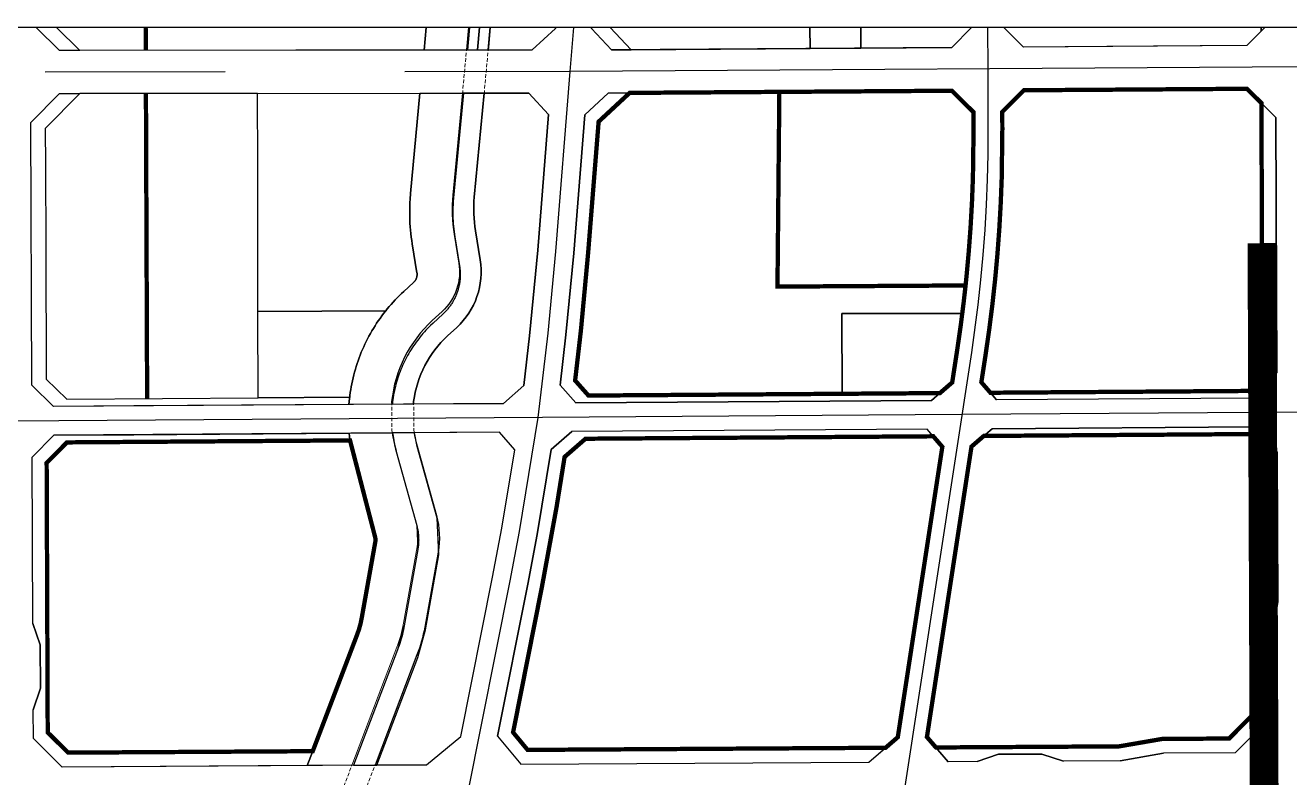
# Model space of a CAD drawing. Header units: inches. Extents: x 10610 to 28805, y 1423 to 10487.
# Drawn here: x 16483 to 17362, y 6895 to 7418 of the extents above; entities that cross this region are included whole.
import ezdxf

# ---------------------------------------------------------------- set-up
doc = ezdxf.new("R2010")
doc.units = ezdxf.units.IN
doc.header["$LTSCALE"] = 10
doc.header["$MEASUREMENT"] = 0
doc.linetypes.add('CENTER', pattern=[2, 1.25, -0.25, 0.25, -0.25])
doc.linetypes.add('DASHED', pattern=[0.75, 0.5, -0.25])
for name, color, linetype in [('110kV顺源线', 1, 'Continuous'), ('1河流-岸线', 4, 'Continuous'), ('1道路中线', 7, 'CENTER'), ('1道路红线', 7, 'Continuous'), ('80m线', 7, 'DASHED'), ('B-C2', 220, 'Continuous'), ('B-E1', 151, 'Continuous'), ('B-G12', 102, 'Continuous'), ('B-G22', 122, 'Continuous'), ('B-R21', 51, 'Continuous'), ('B-R22', 21, 'Continuous'), ('B-R24', 72, 'Continuous'), ('bo', 1, 'Continuous'), ('Error_Layer', 7, 'Continuous'), ('g规划电缆隧道', 1, 'Continuous')]:
    doc.layers.add(name, color=color, linetype=linetype)

msp = doc.modelspace()

# ---------------------------------------------------------------- linework, layer by layer
at = {"layer": '110kV顺源线', "color": 8}
msp.add_line((18880.82, 7416.82), (13834.82, 7416.82), dxfattribs=at)
at = {"layer": '1河流-岸线', "color": 8, "linetype": 'DASHED', "lineweight": 5, "ltscale": 0.5}
for p, q in [((16789.7, 7402.93), (16786.88, 7372.93)), ((16804.77, 7402.95), (16801.95, 7372.95)), ((16737.54, 7156.73), (16737.68, 7136.73)), ((16752.81, 7156.84), (16752.95, 7136.84)), ((16710.58, 6905.6), (16695.31, 6865.51)), ((16726.67, 6905.7), (16711.4, 6865.61))]:
    msp.add_line(p, q, dxfattribs=at)
at = {"layer": '1河流-岸线', "color": 8, "lineweight": 5}
for points in [[(16789.7, 7402.93), (16791, 7416.82)], [(16804.77, 7402.95), (16806.07, 7416.82)], [(16710.58, 6905.6), (16732.62, 6963.48)], [(16726.67, 6905.7), (16748.67, 6963.48)]]:
    msp.add_lwpolyline(points, dxfattribs=at)
for points in [[(16737.54, 7156.73, -0.182879), (16765.8, 7213.03), (16772.61, 7219.29, 0.252158), (16784.23, 7252.9), (16780.97, 7272.99, -0.063761), (16780.05, 7300.28), (16786.88, 7372.93)], [(16752.81, 7156.84, -0.176378), (16776.41, 7202.41), (16782.76, 7208.25, 0.252158), (16799.04, 7255.3), (16795.77, 7275.39, -0.063761), (16794.98, 7298.87), (16801.95, 7372.95)], [(16710.58, 6905.6), (16741.13, 6985.83, 0.046861), (16745.74, 7002.5), (16755.24, 7055.76, 0.111846), (16754.48, 7072.31), (16740.26, 7123.88, -0.036857), (16737.72, 7136.73, -0.036857)], [(16726.67, 6905.7), (16755.14, 6980.49, 0.046861), (16760.51, 6999.87), (16769.81, 7052.01, 0.111846), (16768.64, 7077.39), (16754.88, 7127.28, -0.032583), (16752.91, 7136.84, -0.032583)]]:
    msp.add_lwpolyline(points, format="xyb", dxfattribs=at)
at = {"layer": '1道路中线', "color": 8, "ltscale": 50}
msp.add_line((16861.57, 7386.19), (16864.02, 7416.82), dxfattribs=at)
at = {"layer": '1道路中线', "color": 8, "ltscale": 50, "flags": 128}
for points in [[(18371.72, 7396.44), (17371.75, 7389.42), (16861.57, 7386.19), (16471.75, 7385.72), (16292.14, 7385.51), (16285.16, 7385.56), (16278.18, 7385.74), (16271.2, 7386.03), (16264.23, 7386.45), (16257.27, 7386.99), (16250.32, 7387.65), (16243.38, 7388.43), (16236.46, 7389.34), (16229.56, 7390.36), (16222.67, 7391.5), (16215.8, 7392.77), (16208.96, 7394.15), (16202.14, 7395.65), (16195.35, 7397.28), (16188.59, 7399.02), (16181.86, 7400.87), (16175.17, 7402.85), (16168.51, 7404.94), (16158.71, 7408.25), (16134.39, 7416.82)], [(16839.3, 7145.61), (16846.2, 7204.31), (16851.56, 7261.05), (16861.57, 7386.19)], [(16790.58, 6884.25), (16819.84, 7032.09), (16826.33, 7066.4), (16839.36, 7145.61)]]:
    msp.add_lwpolyline(points, dxfattribs=at)
at = {"layer": '1道路中线', "color": 8, "ltscale": 50}
for points in [[(17151.59, 7416.82), (17151.7, 7387.96), (17151.85, 7345.92), (17151.76, 7328.47), (17151.37, 7311.02), (17150.67, 7293.58), (17149.67, 7276.15), (17148.37, 7258.75), (17146.76, 7241.37), (17144.84, 7224.02), (17140.31, 7190.73), (17093.61, 6886.06), (17094.72, 6387.23)], [(18372.67, 7156.38), (17372.7, 7149.36), (17133.71, 7147.68), (16842.32, 7145.63), (16472.71, 7143.04)]]:
    msp.add_lwpolyline(points, dxfattribs=at)
at = {"layer": '1道路红线', "color": 8}
for p, q in [((16506.69, 7400.77), (16490.56, 7416.82)), ((16506.69, 7400.77), (16490.56, 7416.82)), ((16851.43, 7416.13), (16835.23, 7401.16)), ((16851.48, 7416.82), (16851.43, 7416.13)), ((16876.5, 7416.08), (16876.56, 7416.82)), ((16876.5, 7416.08), (16876.56, 7416.82)), ((16890.31, 7401.23), (16876.5, 7416.08)), ((16890.31, 7401.23), (16876.5, 7416.08)), ((17140.52, 7416.82), (17126.64, 7402.8)), ((17140.52, 7416.82), (17126.64, 7402.8)), ((17176.64, 7403.13), (17162.81, 7416.82)), ((17331.69, 7404.16), (17344.22, 7416.82)), ((16835.23, 7401.16), (16506.69, 7400.77)), ((17126.64, 7402.8), (16890.31, 7401.23)), ((17126.64, 7402.8), (16890.31, 7401.23)), ((17331.69, 7404.16), (17176.64, 7403.13)), ((16506.81, 7370.77), (16832.83, 7371.15)), ((16832.83, 7371.15), (16846.63, 7356.22)), ((16871.71, 7356.16), (16887.9, 7371.21)), ((16887.9, 7371.21), (17126.75, 7372.8)), ((17126.75, 7372.8), (17141.81, 7357.9)), ((17161.81, 7358.03), (17176.75, 7373.13)), ((17331.81, 7374.16), (17176.75, 7373.13)), ((17331.81, 7374.16), (17351.88, 7354.29)), ((16486.89, 7350.74), (16506.81, 7370.77)), ((16486.89, 7350.74), (16506.81, 7370.77)), ((16846.63, 7356.22), (16839.09, 7261.96)), ((17141.81, 7357.9), (17141.85, 7345.88)), ((17161.81, 7358.03), (17161.85, 7345.96)), ((17352.59, 7176.72), (17351.88, 7354.28)), ((16487.61, 7168.14), (16486.89, 7350.74)), ((16487.61, 7168.14), (16486.89, 7350.74)), ((17130.43, 7192.25), (17127.01, 7169.97)), ((17150.2, 7189.22), (17147.27, 7170.12)), ((17127.01, 7169.97), (17112.62, 7157.53)), ((17147.27, 7170.12), (17157.87, 7157.85)), ((17335.16, 7159.09), (17352.59, 7176.72)), ((16502.67, 7153.25), (16487.61, 7168.14)), ((16502.67, 7153.25), (16487.61, 7168.14)), ((16829.31, 7167.92), (16815.18, 7155.44)), ((16865.43, 7155.8), (16854.53, 7168.1)), ((16815.18, 7155.44), (16502.67, 7153.25)), ((17112.62, 7157.53), (16865.43, 7155.8)), ((17335.16, 7159.09), (17157.87, 7157.85)), ((16812.38, 7135.42), (16502.75, 7133.25)), ((16823.05, 7123.15), (16812.38, 7135.42)), ((16848.36, 7123.32), (16862.67, 7135.78)), ((17109.55, 7137.51), (16862.67, 7135.78)), ((17120.15, 7125.24), (17109.55, 7137.51)), ((17154.8, 7137.83), (17140.41, 7125.38)), ((17335.24, 7139.09), (17154.8, 7137.83)), ((17335.24, 7139.09), (17352.81, 7121.72)), ((16502.75, 7133.25), (16487.81, 7118.14)), ((16502.75, 7133.25), (16487.81, 7118.14)), ((17120.15, 7125.24), (17089.2, 6923.32)), ((17140.41, 7125.38), (17109.45, 6923.44)), ((16488.27, 7002.44), (16487.81, 7118.14)), ((16488.27, 7002.44), (16487.81, 7118.14)), ((17353.22, 7017.61), (17352.81, 7121.72)), ((16785.67, 6923.82), (16807.59, 7034.57)), ((17353.22, 7017.61), (17348.34, 6988.17)), ((16488.27, 7002.44), (16493.33, 6987.46)), ((16493.33, 6987.46), (16493.45, 6957.46)), ((17348.54, 6937.58), (17348.34, 6988.17)), ((16493.45, 6957.46), (16488.51, 6942.44)), ((16488.59, 6922.45), (16488.51, 6942.44)), ((16488.59, 6922.45), (16488.51, 6942.44)), ((17323.64, 6912.43), (17348.54, 6937.58)), ((16761.79, 6904.08), (16785.67, 6923.82)), ((16811.18, 6923.97), (16827.3, 6904.47)), ((17069.05, 6905.91), (17089.2, 6923.32)), ((17109.45, 6923.44), (17124.3, 6906.24)), ((16488.59, 6922.45), (16508.67, 6902.56)), ((16488.59, 6922.45), (16508.67, 6902.56)), ((16827.3, 6904.47), (17069.05, 6905.91)), ((17144.3, 6906.36), (17124.3, 6906.24)), ((17144.3, 6906.36), (17159.24, 6911.45)), ((17159.24, 6911.45), (17189.27, 6911.63)), ((17189.27, 6911.63), (17204.3, 6906.72)), ((17243.81, 6906.96), (17204.3, 6906.72)), ((17243.81, 6906.96), (17273.81, 6912.14)), ((17323.64, 6912.43), (17273.81, 6912.14)), ((16761.79, 6904.08), (16508.67, 6902.56))]:
    msp.add_line(p, q, dxfattribs=at)
for points in [[(16854.53, 7168.1), (16858.63, 7202.99), (16864.01, 7259.96), (16871.71, 7356.16)], [(17141.85, 7345.88), (17141.41, 7312.62), (17140.75, 7295.36), (17139.78, 7278.11), (17138.51, 7260.88), (17136.94, 7243.67), (17135.07, 7226.49), (17132.9, 7209.35), (17130.43, 7192.25)], [(17150.2, 7189.22), (17152.71, 7206.66), (17154.93, 7224.15), (17156.84, 7241.68), (17158.44, 7259.23), (17159.74, 7276.81), (17160.72, 7294.41), (17161.41, 7312.03), (17161.85, 7345.96)], [(16839.09, 7261.96), (16833.42, 7202.37), (16829.31, 7167.92)], [(16807.59, 7034.57), (16814.03, 7068.65), (16823.05, 7123.15)], [(16811.18, 6923.97), (16832.12, 7029.71), (16838.64, 7064.23), (16848.36, 7123.32)]]:
    msp.add_lwpolyline(points, dxfattribs=at)
at = {"layer": '80m线', "color": 8, "ltscale": 150, "const_width": 3, "flags": 128}
for points in [[(16566.69, 7400.84), (16566.63, 7416.82)], [(16567.65, 7158.7), (16566.81, 7370.84)]]:
    msp.add_lwpolyline(points, dxfattribs=at)
at = {"layer": 'B-C2', "color": 8}
msp.add_lwpolyline([(17341.64, 7416.82), (17341.65, 7414.22), (17331.69, 7404.16), (17234.43, 7403.51), (17176.64, 7403.13), (17162.81, 7416.82)], dxfattribs=at)
at = {"layer": 'B-E1', "color": 8}
for points in [[(16791, 7416.82), (16789.54, 7401.27), (16797.08, 7401.28), (16798.54, 7416.82)], [(16798.54, 7416.82), (16797.08, 7401.28), (16804.61, 7401.29), (16806.07, 7416.82)]]:
    msp.add_lwpolyline(points, dxfattribs=at)
for points in [[(16801.77, 7371.12), (16786.71, 7371.1), (16780.05, 7300.28, 0.063761), (16780.97, 7272.99), (16784.23, 7252.9, -0.252158), (16772.61, 7219.29), (16765.8, 7213.03, 0.182879), (16737.54, 7156.73), (16737.55, 7154.9), (16752.82, 7155), (16752.81, 7156.84, -0.176378), (16776.41, 7202.41), (16782.76, 7208.25, 0.252158), (16799.04, 7255.3), (16795.77, 7275.39, -0.063761), (16794.98, 7298.87)], [(16738.2, 7134.9, 0.036857), (16740.74, 7122.05), (16754.96, 7070.48), (16755.73, 7053.93), (16746.23, 7000.67), (16741.61, 6984), (16711.06, 6903.77), (16719.11, 6903.82), (16727.15, 6903.87), (16755.63, 6978.66), (16760.99, 6998.04), (16770.29, 7050.18), (16769.12, 7075.56), (16755.37, 7125.45), (16753.39, 7135.01), (16745.75, 7134.95)]]:
    msp.add_lwpolyline(points, format="xyb", close=True, dxfattribs=at)
at = {"layer": 'B-G12', "color": 8}
for points in [[(16504.73, 7416.82), (16520.85, 7400.78), (16506.69, 7400.77), (16490.56, 7416.82)], [(16791.66, 7416.82), (16790.18, 7401.1), (16760.04, 7401.07), (16761.52, 7416.82)], [(16806.07, 7416.82), (16804.77, 7402.95), (16804.59, 7401.12), (16835.23, 7401.16), (16851.43, 7416.13), (16851.48, 7416.82)], [(16876.56, 7416.82), (16876.5, 7416.08), (16890.31, 7401.23), (16903.87, 7401.32), (16889.47, 7416.82)]]:
    msp.add_lwpolyline(points, dxfattribs=at)
for points in [[(16787.36, 7371.1), (16780.53, 7298.45), (16780.29, 7295.47), (16780.19, 7293.6), (16780.11, 7291.72), (16780.07, 7289.85), (16780.06, 7287.97), (16780.08, 7286.09), (16780.14, 7284.22), (16780.23, 7282.34), (16780.35, 7280.47), (16780.51, 7278.6), (16780.69, 7276.74), (16780.91, 7274.87), (16781.16, 7273.01), (16781.45, 7271.16), (16784.71, 7251.07), (16784.87, 7250.03), (16784.95, 7249.38), (16785.02, 7248.73), (16785.08, 7248.07), (16785.12, 7247.42), (16785.16, 7246.77), (16785.18, 7246.11), (16785.19, 7245.46), (16785.2, 7244.81), (16785.19, 7244.15), (16785.16, 7243.5), (16785.13, 7242.84), (16785.09, 7242.19), (16785.03, 7241.54), (16784.96, 7240.89), (16784.89, 7240.24), (16784.8, 7239.59), (16784.7, 7238.94), (16784.58, 7238.3), (16784.46, 7237.66), (16784.32, 7237.01), (16784.18, 7236.38), (16784.02, 7235.74), (16783.85, 7235.11), (16783.67, 7234.48), (16783.48, 7233.85), (16783.28, 7233.23), (16783.07, 7232.61), (16782.85, 7232), (16782.62, 7231.38), (16782.37, 7230.78), (16782.12, 7230.17), (16781.85, 7229.58), (16781.58, 7228.98), (16781.29, 7228.39), (16780.99, 7227.81), (16780.69, 7227.23), (16780.37, 7226.66), (16780.05, 7226.09), (16779.71, 7225.53), (16779.36, 7224.97), (16779.01, 7224.42), (16778.64, 7223.88), (16778.27, 7223.34), (16777.89, 7222.81), (16777.49, 7222.29), (16777.09, 7221.77), (16776.68, 7221.26), (16776.26, 7220.76), (16775.83, 7220.27), (16775.4, 7219.78), (16774.95, 7219.3), (16774.5, 7218.83), (16774.03, 7218.36), (16773.56, 7217.91), (16773.09, 7217.46), (16766.28, 7211.2), (16764.64, 7209.65), (16763.53, 7208.56), (16762.45, 7207.45), (16761.38, 7206.32), (16760.33, 7205.18), (16759.3, 7204.01), (16758.3, 7202.83), (16757.31, 7201.63), (16756.34, 7200.41), (16755.4, 7199.18), (16754.48, 7197.93), (16753.58, 7196.66), (16752.7, 7195.38), (16751.84, 7194.09), (16751.01, 7192.78), (16750.2, 7191.45), (16749.41, 7190.11), (16748.65, 7188.76), (16747.91, 7187.39), (16747.19, 7186.01), (16746.5, 7184.62), (16745.84, 7183.22), (16745.19, 7181.81), (16744.57, 7180.38), (16743.98, 7178.95), (16743.41, 7177.5), (16742.87, 7176.04), (16742.36, 7174.58), (16741.86, 7173.11), (16741.4, 7171.62), (16740.96, 7170.13), (16740.55, 7168.64), (16740.16, 7167.13), (16739.8, 7165.62), (16739.46, 7164.1), (16739.16, 7162.58), (16738.88, 7161.05), (16738.62, 7159.52), (16738.39, 7157.98), (16738.19, 7156.44), (16738.02, 7154.9), (16707.88, 7154.69), (16708.06, 7156.76), (16708.27, 7158.83), (16708.37, 7159.69), (16708.51, 7160.89), (16708.8, 7162.94), (16709.12, 7165), (16709.47, 7167.04), (16709.86, 7169.08), (16710.29, 7171.12), (16710.75, 7173.14), (16711.24, 7175.16), (16711.78, 7177.17), (16712.34, 7179.16), (16712.94, 7181.15), (16713.58, 7183.13), (16714.25, 7185.09), (16714.95, 7187.05), (16715.69, 7188.99), (16716.47, 7190.92), (16717.27, 7192.83), (16718.11, 7194.73), (16718.98, 7196.62), (16719.89, 7198.49), (16720.82, 7200.34), (16721.79, 7202.18), (16722.8, 7204), (16723.83, 7205.8), (16724.89, 7207.58), (16725.99, 7209.35), (16727.11, 7211.09), (16728.27, 7212.82), (16729.46, 7214.52), (16730.67, 7216.2), (16731.92, 7217.87), (16733.19, 7219.51), (16733.48, 7219.87), (16734.49, 7221.13), (16735.82, 7222.72), (16737.18, 7224.29), (16738.57, 7225.84), (16739.98, 7227.36), (16741.42, 7228.86), (16742.88, 7230.33), (16744.37, 7231.78), (16745.97, 7233.28), (16752.78, 7239.54), (16752.96, 7239.72), (16753.15, 7239.91), (16753.32, 7240.1), (16753.49, 7240.3), (16753.66, 7240.5), (16753.81, 7240.72), (16753.96, 7240.93), (16754.1, 7241.15), (16754.23, 7241.38), (16754.36, 7241.61), (16754.47, 7241.84), (16754.58, 7242.08), (16754.68, 7242.32), (16754.77, 7242.57), (16754.85, 7242.82), (16754.93, 7243.07), (16754.99, 7243.32), (16755.05, 7243.58), (16755.1, 7243.84), (16755.13, 7244.09), (16755.16, 7244.35), (16755.18, 7244.62), (16755.19, 7244.88), (16755.2, 7245.14), (16755.19, 7245.4), (16755.17, 7245.66), (16755.15, 7245.92), (16755.1, 7246.26), (16751.84, 7266.35), (16751.47, 7268.72), (16751.15, 7271.1), (16750.87, 7273.48), (16750.63, 7275.87), (16750.43, 7278.26), (16750.28, 7280.66), (16750.16, 7283.05), (16750.09, 7285.45), (16750.06, 7287.85), (16750.07, 7290.25), (16750.13, 7292.65), (16750.22, 7295.05), (16750.36, 7297.45), (16750.66, 7301.26), (16757.22, 7371.06)], [(16881.37, 7351.48), (16902.7, 7371.31), (16887.9, 7371.21), (16871.71, 7356.16), (16864.01, 7259.96), (16858.63, 7202.99), (16854.53, 7168.1), (16865.43, 7155.8), (17112.62, 7157.53), (17118.45, 7162.57), (16874.3, 7160.86), (16864.99, 7171.38), (16868.58, 7201.93), (16873.97, 7259.09)], [(16520.93, 7370.78), (16496.91, 7346.63), (16497.01, 7320.84), (16497.23, 7264.18), (16497.6, 7172.33), (16511.77, 7158.31), (16644.68, 7159.25), (16708.37, 7159.69), (16708.27, 7158.83), (16708.06, 7156.76), (16707.88, 7154.69), (16558.3, 7153.64), (16502.67, 7153.25), (16487.61, 7168.14), (16486.89, 7350.74), (16506.81, 7370.77)], [(17342.63, 7166.65), (17335.16, 7159.09), (17157.87, 7157.85), (17153.58, 7162.82), (17333.06, 7164.08), (17342.6, 7173.73)], [(16708.05, 7134.69), (16708.29, 7132.41), (16708.54, 7130.35), (16708.63, 7129.69), (16511.94, 7128.31), (16497.83, 7114.05), (16498.57, 6926.63), (16512.76, 6912.59), (16682.71, 6913.6), (16678.89, 6903.58), (16508.67, 6902.56), (16488.59, 6922.45), (16488.51, 6942.44), (16493.45, 6957.46), (16493.33, 6987.46), (16488.27, 7002.44), (16487.81, 7118.14), (16502.75, 7133.25), (16558.3, 7133.64)], [(16738.2, 7134.9), (16738.5, 7132.68), (16738.74, 7131.15), (16739.01, 7129.62), (16739.3, 7128.09), (16739.62, 7126.57), (16739.97, 7125.06), (16740.34, 7123.55), (16740.74, 7122.05), (16754.96, 7070.48), (16755.21, 7069.52), (16755.36, 7068.88), (16755.51, 7068.24), (16755.63, 7067.6), (16755.75, 7066.96), (16755.86, 7066.31), (16755.95, 7065.66), (16756.04, 7065.01), (16756.11, 7064.36), (16756.17, 7063.71), (16756.22, 7063.06), (16756.26, 7062.4), (16756.29, 7061.75), (16756.3, 7061.1), (16756.31, 7060.44), (16756.3, 7059.79), (16756.28, 7059.13), (16756.25, 7058.48), (16756.21, 7057.83), (16756.16, 7057.17), (16756.1, 7056.52), (16756.02, 7055.87), (16755.93, 7055.22), (16755.84, 7054.58), (16755.73, 7053.93), (16746.23, 7000.67), (16745.69, 6997.93), (16745.35, 6996.35), (16744.98, 6994.78), (16744.58, 6993.21), (16744.15, 6991.66), (16743.7, 6990.11), (16743.21, 6988.57), (16742.71, 6987.03), (16742.17, 6985.51), (16741.61, 6984), (16711.06, 6903.77), (16678.89, 6903.58), (16682.71, 6913.6), (16713.57, 6994.67), (16713.95, 6995.7), (16714.31, 6996.72), (16714.66, 6997.76), (16714.98, 6998.8), (16715.29, 6999.85), (16715.58, 7000.9), (16715.85, 7001.96), (16716.1, 7003.02), (16716.33, 7004.08), (16716.69, 7005.94), (16726.19, 7059.2), (16726.23, 7059.46), (16726.27, 7059.72), (16726.29, 7059.98), (16726.3, 7060.24), (16726.31, 7060.5), (16726.31, 7060.76), (16726.29, 7061.02), (16726.27, 7061.29), (16726.24, 7061.55), (16726.2, 7061.8), (16726.15, 7062.06), (16726.04, 7062.51), (16711.82, 7114.07), (16711.29, 7116.08), (16710.79, 7118.1), (16710.32, 7120.12), (16709.9, 7122.15), (16709.5, 7124.19), (16709.14, 7126.24), (16708.82, 7128.29), (16708.63, 7129.69), (16708.54, 7130.35), (16708.29, 7132.41), (16708.05, 7134.69)], [(16838.64, 7064.23), (16832.12, 7029.71), (16811.18, 6923.97), (16827.3, 6904.47), (17069.05, 6905.91), (17080.71, 6915.98), (16831.99, 6914.5), (16821.92, 6926.68), (16841.93, 7027.81), (16848.48, 7062.49), (16857.64, 7118.14), (16872.23, 7130.84), (17113.85, 7132.54), (17109.55, 7137.51), (16862.67, 7135.78), (16848.36, 7123.32)], [(17335.24, 7139.09), (17342.77, 7131.65), (17342.8, 7124.59), (17333.2, 7134.08), (17148.97, 7132.79), (17154.8, 7137.83)], [(17338.58, 6927.52), (17323.64, 6912.43), (17273.81, 6912.14), (17243.81, 6906.96), (17204.3, 6906.72), (17189.27, 6911.63), (17159.24, 6911.45), (17144.3, 6906.36), (17124.3, 6906.24), (17115.71, 6916.19), (17242.92, 6916.95), (17272.92, 6922.13), (17319.44, 6922.41), (17338.52, 6941.68)]]:
    msp.add_lwpolyline(points, close=True, dxfattribs=at)
for points in [[(16846.63, 7356.22), (16832.83, 7371.15), (16801.77, 7371.12), (16794.98, 7298.87, 0.063761), (16795.77, 7275.39), (16799.04, 7255.3, -0.252158), (16782.76, 7208.25), (16776.41, 7202.41, 0.176378), (16752.81, 7156.84), (16752.82, 7155), (16815.18, 7155.44), (16829.31, 7167.92), (16833.42, 7202.37), (16839.09, 7261.96)], [(16823.05, 7123.15), (16812.38, 7135.42), (16753.18, 7135.01, 0.026405), (16754.88, 7127.28), (16768.64, 7077.39, -0.111846), (16769.81, 7052.01), (16760.51, 6999.87, -0.046861), (16755.14, 6980.49), (16726.67, 6905.7), (16725.97, 6903.86), (16761.79, 6904.08), (16785.67, 6923.82), (16807.59, 7034.57), (16814.03, 7068.65)]]:
    msp.add_lwpolyline(points, format="xyb", close=True, dxfattribs=at)
at = {"layer": 'B-G22', "color": 8}
msp.add_lwpolyline([(17344.22, 7416.82), (17341.65, 7414.22), (17341.64, 7416.82)], dxfattribs=at)
for points in [[(17341.85, 7364.22), (17351.88, 7354.29), (17352.59, 7176.72), (17342.63, 7166.65), (17342.6, 7173.73)], [(17342.8, 7124.59), (17342.77, 7131.65), (17352.81, 7121.72), (17353.22, 7017.61), (17348.34, 6988.17), (17348.54, 6937.58), (17338.58, 6927.52), (17338.52, 6941.68), (17338.33, 6988.98), (17343.22, 7018.42)]]:
    msp.add_lwpolyline(points, close=True, dxfattribs=at)
at = {"layer": 'B-R21', "color": 8}
msp.add_lwpolyline([(16761.52, 7416.82), (16760.04, 7401.07), (16520.85, 7400.78), (16504.73, 7416.82)], dxfattribs=at)
for points in [[(16644.49, 7320.93), (16644.43, 7370.93), (16520.93, 7370.78), (16496.91, 7346.63), (16497.01, 7320.84), (16497.23, 7264.18), (16497.6, 7172.33), (16511.77, 7158.31), (16644.68, 7159.25), (16644.61, 7219.25)], [(17050.6, 7162.1), (17050.21, 7217.9), (17133.98, 7217.92), (17133.98, 7217.92), (17135.07, 7226.49), (17136.94, 7243.67), (17138.51, 7260.88), (17139.78, 7278.11), (17140.75, 7295.36), (17141.41, 7312.62), (17141.85, 7345.88), (17141.81, 7357.9), (17126.75, 7372.8), (16902.7, 7371.31), (16881.37, 7351.48), (16873.97, 7259.09), (16868.58, 7201.93), (16864.99, 7171.38), (16874.3, 7160.86)], [(17331.81, 7374.16), (17341.85, 7364.22), (17342.6, 7173.73), (17333.06, 7164.08), (17153.58, 7162.82), (17147.27, 7170.12), (17150.2, 7189.22), (17152.71, 7206.66), (17154.93, 7224.15), (17156.84, 7241.68), (17158.44, 7259.23), (17159.74, 7276.81), (17160.72, 7294.41), (17161.41, 7312.03), (17161.85, 7345.96), (17161.81, 7358.03), (17176.75, 7373.13)], [(17148.97, 7132.79), (17333.2, 7134.08), (17342.8, 7124.59), (17343.22, 7018.42), (17338.33, 6988.98), (17338.52, 6941.68), (17319.44, 6922.41), (17272.92, 6922.13), (17242.92, 6916.95), (17115.71, 6916.19), (17109.45, 6923.44), (17140.41, 7125.38)], [(16682.71, 6913.6), (16512.76, 6912.59), (16498.57, 6926.63), (16497.83, 7114.05), (16511.94, 7128.31), (16708.63, 7129.69), (16708.82, 7128.29), (16709.14, 7126.24), (16709.5, 7124.19), (16709.9, 7122.15), (16710.32, 7120.12), (16710.79, 7118.1), (16711.29, 7116.08), (16711.82, 7114.07), (16726.04, 7062.51), (16726.15, 7062.06), (16726.2, 7061.8), (16726.24, 7061.55), (16726.27, 7061.29), (16726.29, 7061.02), (16726.31, 7060.76), (16726.31, 7060.5), (16726.3, 7060.24), (16726.29, 7059.98), (16726.27, 7059.72), (16726.23, 7059.46), (16726.19, 7059.2), (16716.69, 7005.94), (16716.33, 7004.08), (16716.1, 7003.02), (16715.85, 7001.96), (16715.58, 7000.9), (16715.29, 6999.85), (16714.98, 6998.8), (16714.66, 6997.76), (16714.31, 6996.72), (16713.95, 6995.7), (16713.57, 6994.67)], [(16872.23, 7130.84), (16857.64, 7118.14), (16848.48, 7062.49), (16841.93, 7027.81), (16821.92, 6926.68), (16831.99, 6914.5), (17080.71, 6915.98), (17089.2, 6923.32), (17120.15, 7125.24), (17113.85, 7132.54)]]:
    msp.add_lwpolyline(points, close=True, dxfattribs=at)
at = {"layer": 'B-R22', "color": 8}
for points in [[(16889.47, 7416.82), (16903.87, 7401.32), (17028.25, 7402.14), (17028.15, 7416.82)], [(17028.15, 7416.82), (17028.25, 7402.14), (17063.49, 7402.38), (17063.43, 7416.82)], [(17063.43, 7416.82), (17063.49, 7402.38), (17126.64, 7402.8), (17140.52, 7416.82)]]:
    msp.add_lwpolyline(points, dxfattribs=at)
msp.add_lwpolyline([(17118.45, 7162.57), (17127.01, 7169.97), (17133.98, 7217.92), (17050.21, 7217.9), (17050.6, 7162.1)], close=True, dxfattribs=at)
at = {"layer": 'B-R24', "color": 8}
for points in [[(16757.22, 7371.06), (16750.66, 7301.26), (16750.36, 7297.45), (16750.22, 7295.05), (16750.13, 7292.65), (16750.07, 7290.25), (16750.06, 7287.85), (16750.09, 7285.45), (16750.16, 7283.05), (16750.28, 7280.66), (16750.43, 7278.26), (16750.63, 7275.87), (16750.87, 7273.48), (16751.15, 7271.1), (16751.47, 7268.72), (16751.84, 7266.35), (16755.1, 7246.26), (16755.15, 7245.92), (16755.17, 7245.66), (16755.19, 7245.4), (16755.2, 7245.14), (16755.19, 7244.88), (16755.18, 7244.62), (16755.16, 7244.35), (16755.13, 7244.09), (16755.1, 7243.84), (16755.05, 7243.58), (16754.99, 7243.32), (16754.93, 7243.07), (16754.85, 7242.82), (16754.77, 7242.57), (16754.68, 7242.32), (16754.58, 7242.08), (16754.47, 7241.84), (16754.36, 7241.61), (16754.23, 7241.38), (16754.1, 7241.15), (16753.96, 7240.93), (16753.81, 7240.72), (16753.66, 7240.5), (16753.49, 7240.3), (16753.32, 7240.1), (16753.15, 7239.91), (16752.96, 7239.72), (16752.78, 7239.54), (16745.97, 7233.28), (16744.37, 7231.78), (16742.88, 7230.33), (16741.42, 7228.86), (16739.98, 7227.36), (16738.57, 7225.84), (16737.18, 7224.29), (16735.82, 7222.72), (16734.49, 7221.13), (16733.48, 7219.87), (16644.61, 7219.25), (16644.49, 7320.93), (16644.43, 7370.93)], [(16733.48, 7219.87), (16733.19, 7219.51), (16731.92, 7217.87), (16730.67, 7216.2), (16729.46, 7214.52), (16728.27, 7212.82), (16727.11, 7211.09), (16725.99, 7209.35), (16724.89, 7207.58), (16723.83, 7205.8), (16722.8, 7204), (16721.79, 7202.18), (16720.82, 7200.34), (16719.89, 7198.49), (16718.98, 7196.62), (16718.11, 7194.73), (16717.27, 7192.83), (16716.47, 7190.92), (16715.69, 7188.99), (16714.95, 7187.05), (16714.25, 7185.09), (16713.58, 7183.13), (16712.94, 7181.15), (16712.34, 7179.16), (16711.78, 7177.17), (16711.24, 7175.16), (16710.75, 7173.14), (16710.29, 7171.12), (16709.86, 7169.08), (16709.47, 7167.04), (16709.12, 7165), (16708.8, 7162.94), (16708.51, 7160.89), (16708.37, 7159.69), (16644.68, 7159.25), (16644.61, 7219.25)]]:
    msp.add_lwpolyline(points, close=True, dxfattribs=at)
at = {"layer": 'bo', "color": 8, "const_width": 3, "flags": 128}
for points in [[(17006.91, 7372), (17005.61, 7236.62), (17005.61, 7236.62), (17136.29, 7237.42), (17136.29, 7237.42), (17135.07, 7226.49), (17135.07, 7226.49), (17132.9, 7209.35), (17132.9, 7209.35), (17130.43, 7192.25), (17130.43, 7192.25), (17127.01, 7169.97), (17127.01, 7169.97), (17118.45, 7162.57), (17118.45, 7162.57), (16874.3, 7160.86), (16874.3, 7160.86), (16865.02, 7171.35), (16865.02, 7171.35), (16869.06, 7206.41), (16869.06, 7206.41), (16873.98, 7259.17), (16873.98, 7259.17), (16881.35, 7351.29), (16881.35, 7351.29), (16902.89, 7371.31), (16902.89, 7371.31), (17006.91, 7372)], [(17126.75, 7372.8), (17141.81, 7357.9), (17141.81, 7357.9), (17141.85, 7345.88), (17141.85, 7345.88), (17141.41, 7312.62), (17141.41, 7312.62), (17140.75, 7295.36), (17140.75, 7295.36), (17139.78, 7278.11), (17139.78, 7278.11), (17138.51, 7260.88), (17138.51, 7260.88), (17136.94, 7243.67), (17136.94, 7243.67), (17136.29, 7237.42), (17136.29, 7237.42), (17005.61, 7236.62), (17005.61, 7236.62), (17006.91, 7372), (17006.91, 7372), (17126.75, 7372.8)], [(17331.81, 7374.16), (17341.85, 7364.22), (17341.85, 7364.22), (17342.6, 7173.73), (17342.6, 7173.73), (17333.06, 7164.08), (17333.06, 7164.08), (17153.58, 7162.82), (17153.58, 7162.82), (17147.27, 7170.12), (17147.27, 7170.12), (17150.2, 7189.22), (17150.2, 7189.22), (17152.71, 7206.66), (17152.71, 7206.66), (17154.93, 7224.15), (17154.93, 7224.15), (17156.84, 7241.68), (17156.84, 7241.68), (17158.44, 7259.23), (17158.44, 7259.23), (17159.74, 7276.81), (17159.74, 7276.81), (17160.72, 7294.41), (17160.72, 7294.41), (17161.41, 7312.03), (17161.41, 7312.03), (17161.85, 7345.96), (17161.85, 7345.96), (17161.81, 7358.03), (17161.81, 7358.03), (17176.75, 7373.13), (17176.75, 7373.13), (17331.81, 7374.16)], [(17120.15, 7125.24), (17089.2, 6923.32), (17089.2, 6923.32), (17080.71, 6915.98), (17080.71, 6915.98), (16831.99, 6914.5), (16831.99, 6914.5), (16821.92, 6926.68), (16821.92, 6926.68), (16841.93, 7027.77), (16841.93, 7027.77), (16852.12, 7083.34), (16852.12, 7083.34), (16857.7, 7118.19), (16857.7, 7118.19), (16872.23, 7130.84), (16872.23, 7130.84), (17113.85, 7132.54), (17113.85, 7132.54), (17120.15, 7125.24)], [(17148.97, 7132.79), (17333.2, 7134.08), (17333.2, 7134.08), (17342.8, 7124.59), (17342.8, 7124.59), (17343.22, 7018.42), (17343.22, 7018.42), (17338.33, 6988.98), (17338.33, 6988.98), (17338.52, 6941.68), (17338.52, 6941.68), (17319.44, 6922.41), (17319.44, 6922.41), (17272.92, 6922.13), (17272.92, 6922.13), (17242.92, 6916.95), (17242.92, 6916.95), (17115.71, 6916.19), (17115.71, 6916.19), (17109.45, 6923.44), (17109.45, 6923.44), (17140.41, 7125.38), (17140.41, 7125.38), (17148.97, 7132.79)]]:
    msp.add_lwpolyline(points, close=True, dxfattribs=at)
msp.add_lwpolyline([(16498.57, 6926.63), (16497.83, 7114.05), (16511.94, 7128.31), (16708.62, 7129.69), (16726.04, 7062.51, -0.103947), (16726.19, 7059.2), (16716.69, 7005.94, -0.046859), (16713.57, 6994.67), (16682.71, 6913.6), (16512.76, 6912.59)], format="xyb", close=True, dxfattribs=at)
at = {"layer": 'Error_Layer', "color": 8}
for points in [[(16504.73, 7416.82), (16520.85, 7400.78), (16506.69, 7400.77), (16490.56, 7416.82)], [(16761.52, 7416.82), (16760.04, 7401.07), (16520.85, 7400.78), (16504.73, 7416.82)], [(16791.66, 7416.82), (16790.18, 7401.1), (16760.04, 7401.07), (16761.52, 7416.82)], [(16791, 7416.82), (16789.54, 7401.27), (16797.08, 7401.28), (16798.54, 7416.82)], [(16798.54, 7416.82), (16797.08, 7401.28), (16804.61, 7401.29), (16806.07, 7416.82)], [(16806.07, 7416.82), (16804.77, 7402.95), (16804.59, 7401.12), (16835.23, 7401.16), (16851.43, 7416.13), (16851.48, 7416.82)], [(16876.56, 7416.82), (16876.5, 7416.08), (16890.31, 7401.23), (16903.87, 7401.32), (16889.47, 7416.82)], [(16889.47, 7416.82), (16903.87, 7401.32), (17028.25, 7402.14), (17028.15, 7416.82)], [(17028.15, 7416.82), (17028.25, 7402.14), (17063.49, 7402.38), (17063.43, 7416.82)], [(17063.43, 7416.82), (17063.49, 7402.38), (17126.64, 7402.8), (17140.52, 7416.82)], [(17341.64, 7416.82), (17341.65, 7414.22), (17331.69, 7404.16), (17234.43, 7403.51), (17176.64, 7403.13), (17162.81, 7416.82)], [(17344.22, 7416.82), (17341.65, 7414.22), (17341.64, 7416.82)]]:
    msp.add_lwpolyline(points, dxfattribs=at)
for points in [[(16644.49, 7320.93), (16644.43, 7370.93), (16520.93, 7370.78), (16496.91, 7346.63), (16497.01, 7320.84), (16497.23, 7264.18), (16497.6, 7172.33), (16511.77, 7158.31), (16644.68, 7159.25), (16644.61, 7219.25)], [(16757.22, 7371.06), (16750.66, 7301.26), (16750.36, 7297.45), (16750.22, 7295.05), (16750.13, 7292.65), (16750.07, 7290.25), (16750.06, 7287.85), (16750.09, 7285.45), (16750.16, 7283.05), (16750.28, 7280.66), (16750.43, 7278.26), (16750.63, 7275.87), (16750.87, 7273.48), (16751.15, 7271.1), (16751.47, 7268.72), (16751.84, 7266.35), (16755.1, 7246.26), (16755.15, 7245.92), (16755.17, 7245.66), (16755.19, 7245.4), (16755.2, 7245.14), (16755.19, 7244.88), (16755.18, 7244.62), (16755.16, 7244.35), (16755.13, 7244.09), (16755.1, 7243.84), (16755.05, 7243.58), (16754.99, 7243.32), (16754.93, 7243.07), (16754.85, 7242.82), (16754.77, 7242.57), (16754.68, 7242.32), (16754.58, 7242.08), (16754.47, 7241.84), (16754.36, 7241.61), (16754.23, 7241.38), (16754.1, 7241.15), (16753.96, 7240.93), (16753.81, 7240.72), (16753.66, 7240.5), (16753.49, 7240.3), (16753.32, 7240.1), (16753.15, 7239.91), (16752.96, 7239.72), (16752.78, 7239.54), (16745.97, 7233.28), (16744.37, 7231.78), (16742.88, 7230.33), (16741.42, 7228.86), (16739.98, 7227.36), (16738.57, 7225.84), (16737.18, 7224.29), (16735.82, 7222.72), (16734.49, 7221.13), (16733.48, 7219.87), (16644.61, 7219.25), (16644.49, 7320.93), (16644.43, 7370.93)], [(16787.36, 7371.1), (16780.53, 7298.45), (16780.29, 7295.47), (16780.19, 7293.6), (16780.11, 7291.72), (16780.07, 7289.85), (16780.06, 7287.97), (16780.08, 7286.09), (16780.14, 7284.22), (16780.23, 7282.34), (16780.35, 7280.47), (16780.51, 7278.6), (16780.69, 7276.74), (16780.91, 7274.87), (16781.16, 7273.01), (16781.45, 7271.16), (16784.71, 7251.07), (16784.87, 7250.03), (16784.95, 7249.38), (16785.02, 7248.73), (16785.08, 7248.07), (16785.12, 7247.42), (16785.16, 7246.77), (16785.18, 7246.11), (16785.19, 7245.46), (16785.2, 7244.81), (16785.19, 7244.15), (16785.16, 7243.5), (16785.13, 7242.84), (16785.09, 7242.19), (16785.03, 7241.54), (16784.96, 7240.89), (16784.89, 7240.24), (16784.8, 7239.59), (16784.7, 7238.94), (16784.58, 7238.3), (16784.46, 7237.66), (16784.32, 7237.01), (16784.18, 7236.38), (16784.02, 7235.74), (16783.85, 7235.11), (16783.67, 7234.48), (16783.48, 7233.85), (16783.28, 7233.23), (16783.07, 7232.61), (16782.85, 7232), (16782.62, 7231.38), (16782.37, 7230.78), (16782.12, 7230.17), (16781.85, 7229.58), (16781.58, 7228.98), (16781.29, 7228.39), (16780.99, 7227.81), (16780.69, 7227.23), (16780.37, 7226.66), (16780.05, 7226.09), (16779.71, 7225.53), (16779.36, 7224.97), (16779.01, 7224.42), (16778.64, 7223.88), (16778.27, 7223.34), (16777.89, 7222.81), (16777.49, 7222.29), (16777.09, 7221.77), (16776.68, 7221.26), (16776.26, 7220.76), (16775.83, 7220.27), (16775.4, 7219.78), (16774.95, 7219.3), (16774.5, 7218.83), (16774.03, 7218.36), (16773.56, 7217.91), (16773.09, 7217.46), (16766.28, 7211.2), (16764.64, 7209.65), (16763.53, 7208.56), (16762.45, 7207.45), (16761.38, 7206.32), (16760.33, 7205.18), (16759.3, 7204.01), (16758.3, 7202.83), (16757.31, 7201.63), (16756.34, 7200.41), (16755.4, 7199.18), (16754.48, 7197.93), (16753.58, 7196.66), (16752.7, 7195.38), (16751.84, 7194.09), (16751.01, 7192.78), (16750.2, 7191.45), (16749.41, 7190.11), (16748.65, 7188.76), (16747.91, 7187.39), (16747.19, 7186.01), (16746.5, 7184.62), (16745.84, 7183.22), (16745.19, 7181.81), (16744.57, 7180.38), (16743.98, 7178.95), (16743.41, 7177.5), (16742.87, 7176.04), (16742.36, 7174.58), (16741.86, 7173.11), (16741.4, 7171.62), (16740.96, 7170.13), (16740.55, 7168.64), (16740.16, 7167.13), (16739.8, 7165.62), (16739.46, 7164.1), (16739.16, 7162.58), (16738.88, 7161.05), (16738.62, 7159.52), (16738.39, 7157.98), (16738.19, 7156.44), (16738.02, 7154.9), (16707.88, 7154.69), (16708.06, 7156.76), (16708.27, 7158.83), (16708.37, 7159.69), (16708.51, 7160.89), (16708.8, 7162.94), (16709.12, 7165), (16709.47, 7167.04), (16709.86, 7169.08), (16710.29, 7171.12), (16710.75, 7173.14), (16711.24, 7175.16), (16711.78, 7177.17), (16712.34, 7179.16), (16712.94, 7181.15), (16713.58, 7183.13), (16714.25, 7185.09), (16714.95, 7187.05), (16715.69, 7188.99), (16716.47, 7190.92), (16717.27, 7192.83), (16718.11, 7194.73), (16718.98, 7196.62), (16719.89, 7198.49), (16720.82, 7200.34), (16721.79, 7202.18), (16722.8, 7204), (16723.83, 7205.8), (16724.89, 7207.58), (16725.99, 7209.35), (16727.11, 7211.09), (16728.27, 7212.82), (16729.46, 7214.52), (16730.67, 7216.2), (16731.92, 7217.87), (16733.19, 7219.51), (16733.48, 7219.87), (16734.49, 7221.13), (16735.82, 7222.72), (16737.18, 7224.29), (16738.57, 7225.84), (16739.98, 7227.36), (16741.42, 7228.86), (16742.88, 7230.33), (16744.37, 7231.78), (16745.97, 7233.28), (16752.78, 7239.54), (16752.96, 7239.72), (16753.15, 7239.91), (16753.32, 7240.1), (16753.49, 7240.3), (16753.66, 7240.5), (16753.81, 7240.72), (16753.96, 7240.93), (16754.1, 7241.15), (16754.23, 7241.38), (16754.36, 7241.61), (16754.47, 7241.84), (16754.58, 7242.08), (16754.68, 7242.32), (16754.77, 7242.57), (16754.85, 7242.82), (16754.93, 7243.07), (16754.99, 7243.32), (16755.05, 7243.58), (16755.1, 7243.84), (16755.13, 7244.09), (16755.16, 7244.35), (16755.18, 7244.62), (16755.19, 7244.88), (16755.2, 7245.14), (16755.19, 7245.4), (16755.17, 7245.66), (16755.15, 7245.92), (16755.1, 7246.26), (16751.84, 7266.35), (16751.47, 7268.72), (16751.15, 7271.1), (16750.87, 7273.48), (16750.63, 7275.87), (16750.43, 7278.26), (16750.28, 7280.66), (16750.16, 7283.05), (16750.09, 7285.45), (16750.06, 7287.85), (16750.07, 7290.25), (16750.13, 7292.65), (16750.22, 7295.05), (16750.36, 7297.45), (16750.66, 7301.26), (16757.22, 7371.06)], [(16881.37, 7351.48), (16902.7, 7371.31), (16887.9, 7371.21), (16871.71, 7356.16), (16864.01, 7259.96), (16858.63, 7202.99), (16854.53, 7168.1), (16865.43, 7155.8), (17112.62, 7157.53), (17118.45, 7162.57), (16874.3, 7160.86), (16864.99, 7171.38), (16868.58, 7201.93), (16873.97, 7259.09)], [(17118.45, 7162.57), (17127.01, 7169.97), (17130.43, 7192.25), (17132.9, 7209.35), (17135.07, 7226.49), (17136.94, 7243.67), (17138.51, 7260.88), (17139.78, 7278.11), (17140.75, 7295.36), (17141.41, 7312.62), (17141.85, 7345.88), (17141.81, 7357.9), (17126.75, 7372.8), (16902.7, 7371.31), (16881.37, 7351.48), (16873.97, 7259.09), (16868.58, 7201.93), (16864.99, 7171.38), (16874.3, 7160.86)], [(17331.81, 7374.16), (17341.85, 7364.22), (17342.6, 7173.73), (17333.06, 7164.08), (17153.58, 7162.82), (17147.27, 7170.12), (17150.2, 7189.22), (17152.71, 7206.66), (17154.93, 7224.15), (17156.84, 7241.68), (17158.44, 7259.23), (17159.74, 7276.81), (17160.72, 7294.41), (17161.41, 7312.03), (17161.85, 7345.96), (17161.81, 7358.03), (17176.75, 7373.13)], [(16520.93, 7370.78), (16496.91, 7346.63), (16497.01, 7320.84), (16497.23, 7264.18), (16497.6, 7172.33), (16511.77, 7158.31), (16644.68, 7159.25), (16708.37, 7159.69), (16708.27, 7158.83), (16708.06, 7156.76), (16707.88, 7154.69), (16558.3, 7153.64), (16502.67, 7153.25), (16487.61, 7168.14), (16486.89, 7350.74), (16506.81, 7370.77)], [(17341.85, 7364.22), (17351.88, 7354.29), (17352.59, 7176.72), (17342.63, 7166.65), (17342.6, 7173.73)], [(16733.48, 7219.87), (16733.19, 7219.51), (16731.92, 7217.87), (16730.67, 7216.2), (16729.46, 7214.52), (16728.27, 7212.82), (16727.11, 7211.09), (16725.99, 7209.35), (16724.89, 7207.58), (16723.83, 7205.8), (16722.8, 7204), (16721.79, 7202.18), (16720.82, 7200.34), (16719.89, 7198.49), (16718.98, 7196.62), (16718.11, 7194.73), (16717.27, 7192.83), (16716.47, 7190.92), (16715.69, 7188.99), (16714.95, 7187.05), (16714.25, 7185.09), (16713.58, 7183.13), (16712.94, 7181.15), (16712.34, 7179.16), (16711.78, 7177.17), (16711.24, 7175.16), (16710.75, 7173.14), (16710.29, 7171.12), (16709.86, 7169.08), (16709.47, 7167.04), (16709.12, 7165), (16708.8, 7162.94), (16708.51, 7160.89), (16708.37, 7159.69), (16644.68, 7159.25), (16644.61, 7219.25)], [(17342.63, 7166.65), (17335.16, 7159.09), (17157.87, 7157.85), (17153.58, 7162.82), (17333.06, 7164.08), (17342.6, 7173.73)], [(16708.05, 7134.69), (16708.29, 7132.41), (16708.54, 7130.35), (16708.63, 7129.69), (16511.94, 7128.31), (16497.83, 7114.05), (16498.57, 6926.63), (16512.76, 6912.59), (16682.71, 6913.6), (16678.89, 6903.58), (16508.67, 6902.56), (16488.59, 6922.45), (16488.51, 6942.44), (16493.45, 6957.46), (16493.33, 6987.46), (16488.27, 7002.44), (16487.81, 7118.14), (16502.75, 7133.25), (16558.3, 7133.64)], [(16738.2, 7134.9), (16738.5, 7132.68), (16738.74, 7131.15), (16739.01, 7129.62), (16739.3, 7128.09), (16739.62, 7126.57), (16739.97, 7125.06), (16740.34, 7123.55), (16740.74, 7122.05), (16754.96, 7070.48), (16755.21, 7069.52), (16755.36, 7068.88), (16755.51, 7068.24), (16755.63, 7067.6), (16755.75, 7066.96), (16755.86, 7066.31), (16755.95, 7065.66), (16756.04, 7065.01), (16756.11, 7064.36), (16756.17, 7063.71), (16756.22, 7063.06), (16756.26, 7062.4), (16756.29, 7061.75), (16756.3, 7061.1), (16756.31, 7060.44), (16756.3, 7059.79), (16756.28, 7059.13), (16756.25, 7058.48), (16756.21, 7057.83), (16756.16, 7057.17), (16756.1, 7056.52), (16756.02, 7055.87), (16755.93, 7055.22), (16755.84, 7054.58), (16755.73, 7053.93), (16746.23, 7000.67), (16745.69, 6997.93), (16745.35, 6996.35), (16744.98, 6994.78), (16744.58, 6993.21), (16744.15, 6991.66), (16743.7, 6990.11), (16743.21, 6988.57), (16742.71, 6987.03), (16742.17, 6985.51), (16741.61, 6984), (16711.06, 6903.77), (16678.89, 6903.58), (16682.71, 6913.6), (16713.57, 6994.67), (16713.95, 6995.7), (16714.31, 6996.72), (16714.66, 6997.76), (16714.98, 6998.8), (16715.29, 6999.85), (16715.58, 7000.9), (16715.85, 7001.96), (16716.1, 7003.02), (16716.33, 7004.08), (16716.69, 7005.94), (16726.19, 7059.2), (16726.23, 7059.46), (16726.27, 7059.72), (16726.29, 7059.98), (16726.3, 7060.24), (16726.31, 7060.5), (16726.31, 7060.76), (16726.29, 7061.02), (16726.27, 7061.29), (16726.24, 7061.55), (16726.2, 7061.8), (16726.15, 7062.06), (16726.04, 7062.51), (16711.82, 7114.07), (16711.29, 7116.08), (16710.79, 7118.1), (16710.32, 7120.12), (16709.9, 7122.15), (16709.5, 7124.19), (16709.14, 7126.24), (16708.82, 7128.29), (16708.63, 7129.69), (16708.54, 7130.35), (16708.29, 7132.41), (16708.05, 7134.69)], [(16838.64, 7064.23), (16832.12, 7029.71), (16811.18, 6923.97), (16827.3, 6904.47), (17069.05, 6905.91), (17080.71, 6915.98), (16831.99, 6914.5), (16821.92, 6926.68), (16841.93, 7027.81), (16848.48, 7062.49), (16857.64, 7118.14), (16872.23, 7130.84), (17113.85, 7132.54), (17109.55, 7137.51), (16862.67, 7135.78), (16848.36, 7123.32)], [(17148.97, 7132.79), (17333.2, 7134.08), (17342.8, 7124.59), (17343.22, 7018.42), (17338.33, 6988.98), (17338.52, 6941.68), (17319.44, 6922.41), (17272.92, 6922.13), (17242.92, 6916.95), (17115.71, 6916.19), (17109.45, 6923.44), (17140.41, 7125.38)], [(17335.24, 7139.09), (17342.77, 7131.65), (17342.8, 7124.59), (17333.2, 7134.08), (17148.97, 7132.79), (17154.8, 7137.83)], [(16682.71, 6913.6), (16512.76, 6912.59), (16498.57, 6926.63), (16497.83, 7114.05), (16511.94, 7128.31), (16708.63, 7129.69), (16708.82, 7128.29), (16709.14, 7126.24), (16709.5, 7124.19), (16709.9, 7122.15), (16710.32, 7120.12), (16710.79, 7118.1), (16711.29, 7116.08), (16711.82, 7114.07), (16726.04, 7062.51), (16726.15, 7062.06), (16726.2, 7061.8), (16726.24, 7061.55), (16726.27, 7061.29), (16726.29, 7061.02), (16726.31, 7060.76), (16726.31, 7060.5), (16726.3, 7060.24), (16726.29, 7059.98), (16726.27, 7059.72), (16726.23, 7059.46), (16726.19, 7059.2), (16716.69, 7005.94), (16716.33, 7004.08), (16716.1, 7003.02), (16715.85, 7001.96), (16715.58, 7000.9), (16715.29, 6999.85), (16714.98, 6998.8), (16714.66, 6997.76), (16714.31, 6996.72), (16713.95, 6995.7), (16713.57, 6994.67)], [(16872.23, 7130.84), (16857.64, 7118.14), (16848.48, 7062.49), (16841.93, 7027.81), (16821.92, 6926.68), (16831.99, 6914.5), (17080.71, 6915.98), (17089.2, 6923.32), (17120.15, 7125.24), (17113.85, 7132.54)], [(17342.8, 7124.59), (17342.77, 7131.65), (17352.81, 7121.72), (17353.22, 7017.61), (17348.34, 6988.17), (17348.54, 6937.58), (17338.58, 6927.52), (17338.52, 6941.68), (17338.33, 6988.98), (17343.22, 7018.42)], [(17338.58, 6927.52), (17323.64, 6912.43), (17273.81, 6912.14), (17243.81, 6906.96), (17204.3, 6906.72), (17189.27, 6911.63), (17159.24, 6911.45), (17144.3, 6906.36), (17124.3, 6906.24), (17115.71, 6916.19), (17242.92, 6916.95), (17272.92, 6922.13), (17319.44, 6922.41), (17338.52, 6941.68)]]:
    msp.add_lwpolyline(points, close=True, dxfattribs=at)
for points in [[(16801.77, 7371.12), (16786.71, 7371.1), (16780.05, 7300.28, 0.063761), (16780.97, 7272.99), (16784.23, 7252.9, -0.252158), (16772.61, 7219.29), (16765.8, 7213.03, 0.182879), (16737.54, 7156.73), (16737.55, 7154.9), (16752.82, 7155), (16752.81, 7156.84, -0.176378), (16776.41, 7202.41), (16782.76, 7208.25, 0.252158), (16799.04, 7255.3), (16795.77, 7275.39, -0.063761), (16794.98, 7298.87)], [(16846.63, 7356.22), (16832.83, 7371.15), (16801.77, 7371.12), (16794.98, 7298.87, 0.063761), (16795.77, 7275.39), (16799.04, 7255.3, -0.252158), (16782.76, 7208.25), (16776.41, 7202.41, 0.176378), (16752.81, 7156.84), (16752.82, 7155), (16815.18, 7155.44), (16829.31, 7167.92), (16833.42, 7202.37), (16839.09, 7261.96)], [(16738.2, 7134.9, 0.036857), (16740.74, 7122.05), (16754.96, 7070.48), (16755.73, 7053.93), (16746.23, 7000.67), (16741.61, 6984), (16711.06, 6903.77), (16719.11, 6903.82), (16727.15, 6903.87), (16755.63, 6978.66), (16760.99, 6998.04), (16770.29, 7050.18), (16769.12, 7075.56), (16755.37, 7125.45), (16753.39, 7135.01), (16745.75, 7134.95)], [(16823.05, 7123.15), (16812.38, 7135.42), (16753.18, 7135.01, 0.026405), (16754.88, 7127.28), (16768.64, 7077.39, -0.111846), (16769.81, 7052.01), (16760.51, 6999.87, -0.046861), (16755.14, 6980.49), (16726.67, 6905.7), (16725.97, 6903.86), (16761.79, 6904.08), (16785.67, 6923.82), (16807.59, 7034.57), (16814.03, 7068.65)]]:
    msp.add_lwpolyline(points, format="xyb", close=True, dxfattribs=at)
at = {"layer": 'g规划电缆隧道', "color": 8, "const_width": 20}
msp.add_lwpolyline([(17347.54, 5928.38), (17346.75, 6127.37), (17345.87, 6350.12), (17342.23, 7266.82)], dxfattribs=at)

doc.saveas('drawing.dxf')
